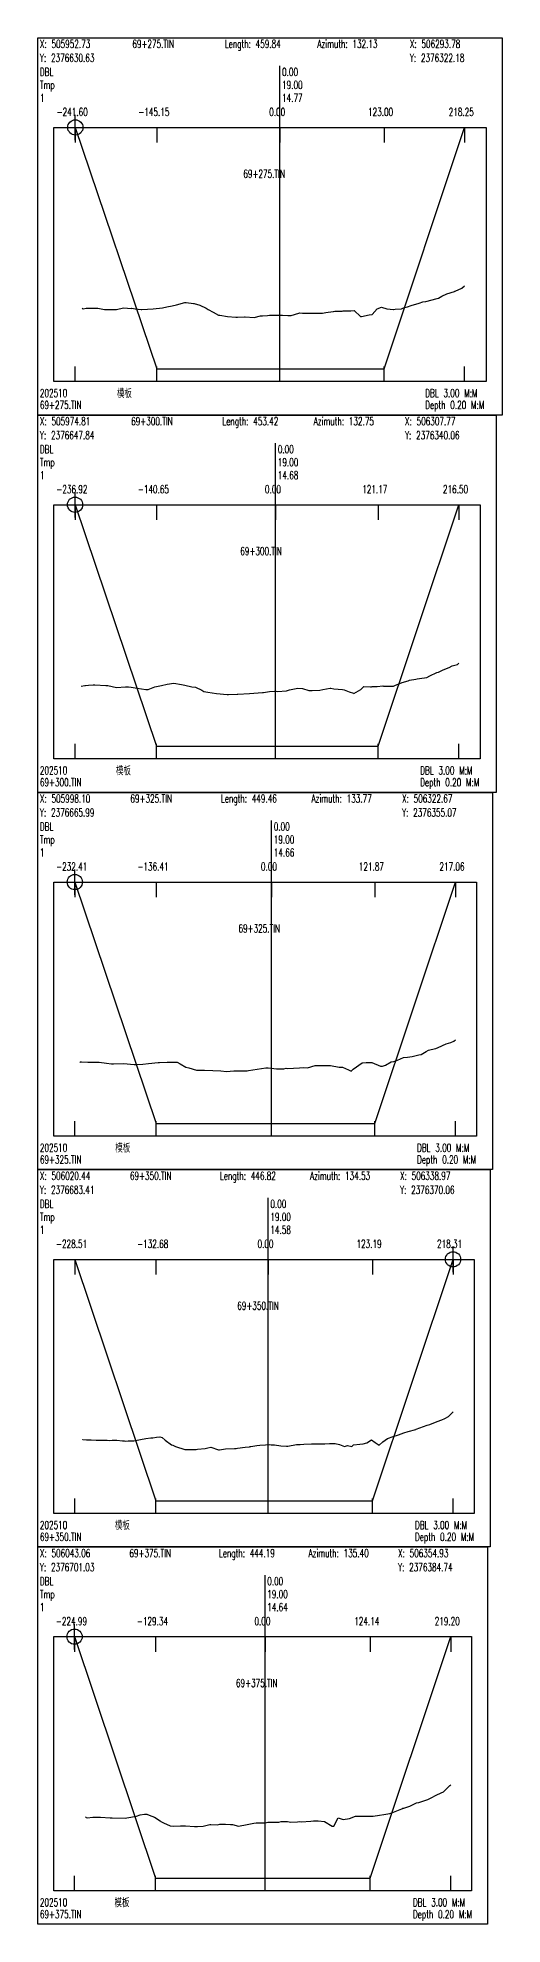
# Model space of a CAD drawing. Extents: x 1 to 194, y -24202 to 0.
# Drawn here: x 1 to 184, y -9799 to -9057 of the extents above; entities that cross this region are included whole.
import ezdxf

# ---------------------------------------------------------------- set-up
doc = ezdxf.new("R2010")
doc.units = 0
doc.header["$MEASUREMENT"] = 0
doc.layers.add('LABELS', color=7, linetype='Continuous')
doc.layers.add('XSECTION', color=7, linetype='Continuous')
doc.styles.get("Standard").update_dxf_attribs({"font": 'txt.shx'})

msp = doc.modelspace()

# ---------------------------------------------------------------- linework, layer by layer
at = {"color": 1}
for p, q in [((10.81, -9092.33), (20.81, -9092.33)), ((10.81, -9092.33), (20.81, -9092.33)), ((15.81, -9097.33), (15.81, -9087.33)), ((15.81, -9097.33), (15.81, -9087.33)), ((10.69, -9240.81), (20.69, -9240.81)), ((10.69, -9240.81), (20.69, -9240.81)), ((15.69, -9245.81), (15.69, -9235.81)), ((15.69, -9245.81), (15.69, -9235.81)), ((10.62, -9389.29), (20.62, -9389.29)), ((10.62, -9389.29), (20.62, -9389.29)), ((15.62, -9394.29), (15.62, -9384.29)), ((15.62, -9394.29), (15.62, -9384.29)), ((159.51, -9537.76), (169.51, -9537.76)), ((159.51, -9537.76), (169.51, -9537.76)), ((164.51, -9542.76), (164.51, -9532.76)), ((164.51, -9542.76), (164.51, -9532.76)), ((10.52, -9686.24), (20.52, -9686.24)), ((10.52, -9686.24), (20.52, -9686.24)), ((15.52, -9691.24), (15.52, -9681.24)), ((15.52, -9691.24), (15.52, -9681.24))]:
    msp.add_line(p, q, dxfattribs=at)
for centre in [(15.81, -9092.33), (15.81, -9092.33), (15.69, -9240.81), (15.69, -9240.81), (15.62, -9389.29), (15.62, -9389.29), (164.51, -9537.76), (164.51, -9537.76), (15.52, -9686.24), (15.52, -9686.24)]:
    msp.add_circle(centre, 3, dxfattribs=at)
at = {"layer": 'XSECTION', "color": 0, "linetype": 'Continuous'}
for points in [[(1, -9057.05), (183.91, -9057.05), (183.91, -9205.51), (1, -9205.51), (1, -9057.05)], [(96.34, -9192.33), (96.34, -9068.1)], [(96.34, -9192.33), (96.34, -9068.1)], [(7.3, -9092.33), (177.61, -9092.33), (177.61, -9192.33), (7.3, -9192.33), (7.3, -9092.33)], [(15.81, -9092.33), (15.81, -9098.27)], [(15.81, -9092.33), (47.96, -9187.33)], [(15.81, -9092.33), (47.96, -9187.33)], [(47.96, -9092.33), (47.96, -9098.27)], [(96.34, -9092.33), (96.34, -9098.27)], [(137.34, -9092.33), (137.34, -9098.27)], [(137.34, -9187.33), (169.09, -9092.33)], [(137.34, -9187.33), (169.09, -9092.33)], [(169.09, -9092.33), (169.09, -9098.27)], [(15.81, -9192.33), (15.81, -9186.4)], [(47.96, -9192.33), (47.96, -9186.4)], [(47.96, -9187.33), (96.34, -9187.33)], [(47.96, -9187.33), (47.96, -9187.33)], [(47.96, -9187.33), (96.34, -9187.33)], [(96.34, -9192.33), (96.34, -9186.4)], [(96.34, -9187.33), (137.34, -9187.33)], [(96.34, -9187.33), (137.34, -9187.33)], [(137.34, -9192.33), (137.34, -9186.4)], [(137.34, -9187.33), (137.34, -9187.33)], [(169.09, -9192.33), (169.09, -9186.4)], [(1, -9205.52), (181.53, -9205.52), (181.53, -9353.99), (1, -9353.99), (1, -9205.52)], [(94.67, -9340.81), (94.67, -9216.58)], [(94.67, -9340.81), (94.67, -9216.58)], [(7.3, -9240.81), (175.23, -9240.81), (175.23, -9340.81), (7.3, -9340.81), (7.3, -9240.81)], [(15.69, -9240.81), (15.69, -9246.75)], [(15.69, -9240.81), (47.78, -9335.81)], [(15.69, -9240.81), (47.78, -9335.81)], [(47.78, -9240.81), (47.78, -9246.75)], [(94.67, -9240.81), (94.67, -9246.75)], [(135.06, -9240.81), (135.06, -9246.75)], [(135.06, -9335.81), (166.83, -9240.81)], [(135.06, -9335.81), (166.83, -9240.81)], [(166.83, -9240.81), (166.83, -9246.75)], [(15.69, -9340.81), (15.69, -9334.87)], [(47.78, -9340.81), (47.78, -9334.87)], [(47.78, -9335.81), (94.67, -9335.81)], [(47.78, -9335.81), (47.78, -9335.81)], [(47.78, -9335.81), (94.67, -9335.81)], [(94.67, -9340.81), (94.67, -9334.87)], [(94.67, -9335.81), (135.06, -9335.81)], [(94.67, -9335.81), (135.06, -9335.81)], [(135.06, -9340.81), (135.06, -9334.87)], [(135.06, -9335.81), (135.06, -9335.81)], [(166.83, -9340.81), (166.83, -9334.87)], [(1, -9354), (180.06, -9354), (180.06, -9502.46), (1, -9502.46), (1, -9354)], [(93.09, -9489.29), (93.09, -9365.05)], [(93.09, -9489.29), (93.09, -9365.05)], [(7.3, -9389.29), (173.77, -9389.29), (173.77, -9489.29), (7.3, -9489.29), (7.3, -9389.29)], [(15.62, -9389.29), (15.62, -9395.22)], [(15.62, -9389.29), (47.62, -9484.29)], [(15.62, -9389.29), (47.62, -9484.29)], [(47.62, -9389.29), (47.62, -9395.22)], [(93.09, -9389.29), (93.09, -9395.22)], [(133.71, -9389.29), (133.71, -9395.22)], [(133.71, -9484.29), (165.44, -9389.29)], [(133.71, -9484.29), (165.44, -9389.29)], [(165.44, -9389.29), (165.44, -9395.22)], [(15.62, -9489.29), (15.62, -9483.35)], [(47.62, -9489.29), (47.62, -9483.35)], [(47.62, -9484.29), (93.09, -9484.29)], [(47.62, -9484.29), (47.62, -9484.29)], [(47.62, -9484.29), (93.09, -9484.29)], [(93.09, -9489.29), (93.09, -9483.35)], [(93.09, -9484.29), (133.71, -9484.29)], [(93.09, -9484.29), (133.71, -9484.29)], [(133.71, -9489.29), (133.71, -9483.35)], [(133.71, -9484.29), (133.71, -9484.29)], [(165.44, -9489.29), (165.44, -9483.35)], [(1, -9502.47), (179.08, -9502.47), (179.08, -9650.94), (1, -9650.94), (1, -9502.47)], [(91.74, -9637.76), (91.74, -9513.53)], [(91.74, -9637.76), (91.74, -9513.53)], [(7.3, -9537.76), (172.78, -9537.76), (172.78, -9637.76), (7.3, -9637.76), (7.3, -9537.76)], [(15.57, -9537.76), (15.57, -9543.7)], [(15.57, -9537.76), (47.51, -9632.76)], [(15.57, -9537.76), (47.51, -9632.76)], [(47.51, -9537.76), (47.51, -9543.7)], [(91.74, -9537.76), (91.74, -9543.7)], [(132.8, -9537.76), (132.8, -9543.7)], [(132.8, -9632.76), (164.51, -9537.76)], [(132.8, -9632.76), (164.51, -9537.76)], [(164.51, -9537.76), (164.51, -9543.7)], [(15.57, -9637.76), (15.57, -9631.82)], [(47.51, -9637.76), (47.51, -9631.82)], [(47.51, -9632.76), (91.74, -9632.76)], [(47.51, -9632.76), (47.51, -9632.76)], [(47.51, -9632.76), (91.74, -9632.76)], [(91.74, -9637.76), (91.74, -9631.82)], [(91.74, -9632.76), (132.8, -9632.76)], [(91.74, -9632.76), (132.8, -9632.76)], [(132.8, -9637.76), (132.8, -9631.82)], [(132.8, -9632.76), (132.8, -9632.76)], [(164.51, -9637.76), (164.51, -9631.82)], [(1, -9650.95), (178.11, -9650.95), (178.11, -9799.42), (1, -9799.42), (1, -9650.95)], [(90.52, -9786.24), (90.52, -9662)], [(90.52, -9786.24), (90.52, -9662)], [(7.3, -9686.24), (171.81, -9686.24), (171.81, -9786.24), (7.3, -9786.24), (7.3, -9686.24)], [(15.52, -9686.24), (15.52, -9692.18)], [(15.52, -9686.24), (47.4, -9781.24)], [(15.52, -9686.24), (47.4, -9781.24)], [(47.4, -9686.24), (47.4, -9692.18)], [(90.52, -9686.24), (90.52, -9692.18)], [(131.9, -9686.24), (131.9, -9692.18)], [(131.9, -9781.24), (163.59, -9686.24)], [(131.9, -9781.24), (163.59, -9686.24)], [(163.59, -9686.24), (163.59, -9692.18)], [(15.52, -9786.24), (15.52, -9780.3)], [(47.4, -9786.24), (47.4, -9780.3)], [(47.4, -9781.24), (90.52, -9781.24)], [(47.4, -9781.24), (47.4, -9781.24)], [(47.4, -9781.24), (90.52, -9781.24)], [(90.52, -9786.24), (90.52, -9780.3)], [(90.52, -9781.24), (131.9, -9781.24)], [(90.52, -9781.24), (131.9, -9781.24)], [(131.9, -9786.24), (131.9, -9780.3)], [(131.9, -9781.24), (131.9, -9781.24)], [(163.59, -9786.24), (163.59, -9780.3)]]:
    msp.add_lwpolyline(points, dxfattribs=at)
at = {"layer": 'XSECTION', "color": 1, "linetype": 'Continuous'}
for points in [[(18.52, -9163.48), (18.92, -9163.73), (20.1, -9163.53), (20.11, -9163.53), (20.14, -9163.53), (24.65, -9163.53), (26.64, -9163.88), (27.23, -9163.98), (27.59, -9163.98), (28.9, -9164.03), (31.66, -9164.03), (32.06, -9164.03), (34.79, -9163.38), (37.89, -9163.58), (38.12, -9163.53), (39.33, -9163.68), (41.73, -9163.98), (41.98, -9163.93), (46.39, -9163.73), (46.43, -9163.73), (46.52, -9163.73), (50.17, -9163.38), (51.83, -9162.98), (53.9, -9162.53), (55.69, -9162.13), (58.88, -9161.23), (59.47, -9161.18), (62.27, -9161.58), (62.61, -9161.68), (64.8, -9162.33), (67.32, -9163.48), (68.17, -9164.03), (70.04, -9164.98), (72.15, -9166.18), (72.65, -9166.28), (75.68, -9166.68), (78.95, -9166.98), (79.07, -9166.98), (79.11, -9166.98), (79.63, -9166.98), (82.39, -9166.88), (82.64, -9166.93), (86.24, -9167.13), (88.73, -9166.53), (89.46, -9166.48), (91.47, -9166.33), (92.29, -9166.28), (92.6, -9166.23), (93.38, -9166.23), (96.59, -9166.18), (97.42, -9166.18), (99.52, -9166.38), (100.82, -9166.33), (103.81, -9165.38), (104.14, -9165.33), (105.19, -9165.38), (107.91, -9165.48), (108.9, -9165.38), (111.21, -9165.38), (113.17, -9165.38), (114.49, -9165.18), (117.34, -9164.73), (117.45, -9164.73), (118.01, -9164.68), (120.9, -9164.58), (121.2, -9164.53), (124.29, -9164.53), (125.54, -9164.43), (128.09, -9166.73), (128.47, -9166.68), (131.45, -9166.08), (132.72, -9165.93), (134.69, -9163.78), (136.33, -9163.13), (138.41, -9163.73), (141.12, -9163.93), (141.25, -9163.93), (141.7, -9163.88), (144.28, -9163.73), (145.01, -9163.33), (146.54, -9162.93), (148.08, -9162.43), (151.24, -9161.53), (152.64, -9161.03), (153.76, -9160.78), (158.24, -9159.63), (158.73, -9159.58), (160.09, -9158.78), (162.11, -9157.88), (165.07, -9156.93), (165.25, -9156.83), (165.42, -9156.78), (167.96, -9155.58), (169.09, -9154.63)], [(18.06, -9312.16), (19.56, -9311.96), (19.79, -9311.91), (21.05, -9311.81), (22.89, -9311.71), (23.45, -9311.66), (27.85, -9311.96), (28.38, -9312.01), (28.47, -9312.01), (28.57, -9312.01), (32, -9312.71), (35.6, -9312.51), (36.76, -9312.41), (37.77, -9312.56), (40.19, -9313.01), (43.6, -9313.56), (44.04, -9313.56), (44.46, -9313.46), (47.12, -9312.51), (49.78, -9311.91), (52.03, -9311.41), (54.59, -9311.01), (57.67, -9311.61), (58.87, -9311.76), (61.67, -9312.46), (63.08, -9312.61), (65.66, -9313.81), (66.41, -9314.31), (68, -9314.61), (71.34, -9315.06), (75.65, -9315.51), (75.95, -9315.51), (76.14, -9315.51), (79.47, -9315.41), (79.76, -9315.41), (84.35, -9315.16), (89.54, -9314.71), (89.72, -9314.71), (89.92, -9314.71), (92.22, -9314.26), (94.28, -9314.21), (94.84, -9314.21), (95.41, -9314.26), (98.91, -9314.01), (100.07, -9313.71), (103.4, -9312.96), (105.27, -9313.11), (107.79, -9313.91), (108.99, -9313.91), (112.04, -9313.76), (113.31, -9313.46), (116.16, -9313.06), (116.25, -9313.06), (116.35, -9313.06), (117.54, -9313.21), (121.02, -9313.56), (121.59, -9313.61), (123.68, -9314.46), (125.29, -9314.96), (125.48, -9315.06), (128.22, -9313.56), (129.34, -9312.31), (132.08, -9312.41), (132.44, -9312.51), (132.69, -9312.36), (134.7, -9312.31), (136.84, -9312.11), (137.08, -9312.21), (137.33, -9312.21), (141.11, -9312.21), (141.6, -9311.96), (144.53, -9310.81), (146.9, -9310.06), (147.38, -9309.91), (149.91, -9309.46), (150.35, -9309.36), (151.33, -9309.21), (154.17, -9308.86), (155.37, -9308.16), (158.12, -9306.86), (158.73, -9306.66), (160.58, -9305.81), (162.93, -9304.81), (164.23, -9304.26), (166.3, -9303.71), (166.83, -9303.16)], [(17.61, -9460.34), (17.66, -9460.19), (17.88, -9460.09), (18.29, -9460.04), (20.7, -9460.19), (20.97, -9460.19), (22.51, -9460.14), (24.49, -9460.14), (25.14, -9460.19), (28.05, -9460.59), (30.07, -9460.84), (30.89, -9460.89), (34.86, -9460.64), (34.86, -9460.64), (34.87, -9460.64), (37.51, -9460.99), (38.98, -9461.04), (39.64, -9461.09), (42.34, -9460.94), (44.68, -9460.64), (48.4, -9460.34), (48.61, -9460.34), (48.69, -9460.34), (48.9, -9460.34), (51.94, -9460.19), (52.96, -9460.14), (54.58, -9460.19), (55.86, -9460.19), (57.07, -9460.84), (59.32, -9462.09), (60.48, -9462.34), (63.5, -9463.29), (66.71, -9463.29), (69.98, -9463.49), (73.14, -9463.64), (75.31, -9463.79), (78.24, -9463.59), (78.41, -9463.59), (78.57, -9463.59), (82.61, -9463.54), (83.44, -9463.59), (84.01, -9463.49), (87.46, -9462.94), (90.82, -9462.34), (91.22, -9462.34), (91.76, -9462.39), (95, -9462.84), (97.9, -9462.74), (98.79, -9462.59), (99.34, -9462.64), (104.03, -9462.39), (105.8, -9462.24), (107.28, -9462.34), (110.28, -9461.54), (111.18, -9461.49), (111.71, -9461.44), (115.75, -9461.49), (115.98, -9461.49), (116.24, -9461.49), (119.74, -9462.19), (120.98, -9462.19), (123.4, -9463.24), (124.37, -9463.74), (125.21, -9462.99), (128.74, -9460.44), (130.26, -9460.34), (132.61, -9460.29), (135.96, -9461.74), (136.7, -9461.69), (137.91, -9461.34), (140.1, -9460.09), (141.22, -9459.94), (142.7, -9459.34), (145.01, -9458.29), (146.56, -9458.14), (148.37, -9457.89), (151, -9457.29), (151.97, -9457.19), (153.99, -9455.94), (154.92, -9455.39), (155.85, -9455.24), (157.75, -9454.74), (158.7, -9454.39), (161.83, -9452.94), (163.66, -9452.39), (164.89, -9451.89), (165.44, -9451.39)], [(18.66, -9608.81), (18.71, -9608.66), (20.19, -9608.76), (22.02, -9608.81), (24.06, -9608.91), (25.92, -9608.91), (27.19, -9608.96), (28.32, -9608.96), (29.44, -9609.06), (30.34, -9608.96), (32.21, -9608.96), (34.42, -9609.21), (35.01, -9609.21), (35.45, -9609.26), (36.6, -9609.21), (38.82, -9609.21), (39.56, -9609.11), (41.5, -9608.71), (43.51, -9608.26), (45.49, -9608.01), (46.31, -9608.01), (47.77, -9607.71), (49.05, -9607.61), (49.96, -9607.91), (51.23, -9608.86), (53.62, -9610.71), (54.26, -9610.86), (55.25, -9611.46), (58.96, -9612.61), (60.05, -9612.56), (63.35, -9612.56), (63.87, -9612.51), (66.94, -9612.21), (68.04, -9611.91), (69.19, -9611.66), (72.13, -9612.76), (72.53, -9612.76), (74.94, -9612.36), (78.43, -9612.21), (79.19, -9612.16), (79.65, -9612.06), (82.65, -9611.71), (84.42, -9611.51), (84.69, -9611.46), (84.92, -9611.46), (87.3, -9611.06), (88.49, -9610.91), (90.73, -9610.71), (92.32, -9610.61), (92.89, -9610.71), (94.26, -9610.81), (96.77, -9611.11), (98.95, -9611.31), (99.2, -9611.31), (99.49, -9611.26), (102.94, -9610.56), (104.27, -9610.66), (105.81, -9610.51), (108.75, -9610.36), (110.85, -9610.36), (111.32, -9610.36), (114.06, -9610.31), (115.9, -9610.26), (118.1, -9610.26), (118.14, -9610.26), (119.8, -9610.56), (121.8, -9611.36), (123.02, -9610.96), (124.62, -9611.36), (125.39, -9610.76), (127.82, -9610.51), (129.09, -9610.41), (130.56, -9609.96), (132.43, -9608.81), (133.85, -9609.81), (135.38, -9610.86), (136.93, -9609.56), (138.66, -9608.26), (140.93, -9607.41), (143.03, -9606.86), (145.11, -9606.06), (146.8, -9605.46), (149.84, -9604.66), (149.86, -9604.66), (149.97, -9604.61), (154.33, -9603.06), (155.4, -9602.71), (158.32, -9601.61), (160.11, -9600.96), (161.3, -9600.41), (162.79, -9599.66), (163.7, -9598.71), (164.51, -9597.76)], [(19.77, -9757.14), (20.14, -9757.39), (20.43, -9757.49), (22.72, -9757.24), (23.78, -9757.24), (25.72, -9757.24), (29.49, -9757.54), (29.6, -9757.54), (29.74, -9757.54), (30.27, -9757.54), (35.38, -9757.64), (36.05, -9757.59), (39.87, -9756.84), (41.32, -9756.39), (43.07, -9756.04), (43.96, -9756.09), (44.89, -9756.44), (46.94, -9757.24), (49.17, -9758.74), (49.47, -9758.99), (49.79, -9759.14), (50.51, -9759.49), (53.12, -9760.64), (54.3, -9760.79), (57.26, -9760.69), (59.2, -9760.69), (62.76, -9760.89), (63, -9760.94), (63.94, -9760.89), (66.12, -9760.84), (68.76, -9760.19), (69.17, -9760.19), (71.82, -9760.34), (72.7, -9760.04), (74.93, -9760.09), (76.85, -9760.14), (77.63, -9760.14), (80.08, -9760.79), (80.71, -9760.69), (82.83, -9760.29), (86.06, -9759.59), (87.03, -9759.54), (90.61, -9759.44), (91.66, -9759.19), (93.63, -9759.19), (95.94, -9759.24), (96.85, -9759.04), (99.35, -9759.04), (100.66, -9759.19), (103.23, -9759.09), (104.19, -9759.04), (104.67, -9759.09), (108.48, -9758.79), (109.59, -9758.69), (111.44, -9758.74), (113.89, -9758.99), (116.95, -9760.84), (117.64, -9760.79), (119.31, -9757.59), (121.2, -9758.19), (123.76, -9757.74), (126.11, -9756.84), (127.2, -9756.94), (129.08, -9756.94), (130.86, -9756.84), (133.08, -9756.84), (133.84, -9756.79), (134.74, -9756.64), (138.01, -9756.04), (139.61, -9755.79), (141.14, -9755.34), (144.39, -9753.94), (144.8, -9753.74), (145.08, -9753.69), (147.55, -9752.94), (150.18, -9751.69), (151.03, -9751.44), (153.02, -9750.79), (154.6, -9750.29), (155.9, -9749.69), (157.94, -9748.64), (159.88, -9747.69), (160.74, -9747.34), (163.3, -9744.79), (163.59, -9744.49)]]:
    msp.add_lwpolyline(points, dxfattribs=at)

# ---------------------------------------------------------------- texts
at = {"layer": 'LABELS', "color": 0, "width": 0.666667}
for s, height, p in [('Y: 2376630.63', 3.1482, (1.85, -9066.57)), ('X: 505952.73', 3.1482, (1.85, -9061.05)), ('69+275.TIN', 3.148, (38.26, -9061.05)), ('Length: 459.84', 3.1482, (74.67, -9061.05)), ('Azimuth: 132.13', 3.1482, (111.08, -9061.05)), ('Y: 2376322.18', 3.1482, (147.5, -9066.57)), ('X: 506293.78', 3.1482, (147.5, -9061.05)), ('DBL', 3.148, (1.85, -9072.1)), ('0.00', 3.148, (97.2, -9072.1)), ('0.00', 3.148, (97.2, -9072.1)), ('Tmp', 3.148, (1.85, -9077.2)), ('19.00', 3.148, (97.2, -9077.2)), ('19.00', 3.148, (97.2, -9077.2)), ('-241.60', 3.148, (8.47, -9087.83)), ('-145.15', 3.148, (40.62, -9087.83)), ('0.00', 3.148, (92.15, -9087.83)), ('123.00', 3.148, (131.05, -9087.83)), ('218.25', 3.148, (162.8, -9087.83)), ('69+275.TIN', 3.148, (81.96, -9112.15)), ('模板', 3.148, (32.19, -9198.46)), ('DBL 3.00 M:M', 3.1482, (153.56, -9198.46)), ('69+275.TIN', 3.148, (1.85, -9203.13)), ('Depth 0.20 M:M', 3.1482, (153.56, -9203.13)), ('Y: 2376647.84', 3.1482, (1.85, -9215.05)), ('X: 505974.81', 3.1482, (1.85, -9209.52)), ('69+300.TIN', 3.148, (37.78, -9209.52)), ('Length: 453.42', 3.1482, (73.72, -9209.52)), ('Azimuth: 132.75', 3.1482, (109.65, -9209.52)), ('Y: 2376340.06', 3.1482, (145.59, -9215.05)), ('X: 506307.77', 3.1482, (145.59, -9209.52)), ('DBL', 3.148, (1.85, -9220.57)), ('0.00', 3.148, (95.52, -9220.57)), ('0.00', 3.148, (95.52, -9220.57)), ('Tmp', 3.148, (1.85, -9225.68)), ('19.00', 3.148, (95.52, -9225.68)), ('19.00', 3.148, (95.52, -9225.68)), ('-236.92', 3.148, (8.35, -9236.31)), ('-140.65', 3.148, (40.44, -9236.31)), ('0.00', 3.148, (90.47, -9236.31)), ('121.17', 3.148, (128.76, -9236.31)), ('216.50', 3.148, (160.54, -9236.31)), ('69+300.TIN', 3.148, (80.77, -9260.62)), ('模板', 3.148, (31.8, -9346.93)), ('DBL 3.00 M:M', 3.1482, (151.58, -9346.93)), ('69+300.TIN', 3.148, (1.85, -9351.61)), ('Depth 0.20 M:M', 3.1482, (151.58, -9351.61)), ('Y: 2376665.99', 3.1482, (1.85, -9363.52)), ('X: 505998.10', 3.1482, (1.85, -9358)), ('69+325.TIN', 3.148, (37.49, -9358)), ('Length: 449.46', 3.1482, (73.14, -9358)), ('Azimuth: 133.77', 3.1482, (108.78, -9358)), ('Y: 2376355.07', 3.1482, (144.42, -9363.52)), ('X: 506322.67', 3.1482, (144.42, -9358)), ('DBL', 3.148, (1.85, -9369.05)), ('0.00', 3.148, (93.94, -9369.05)), ('0.00', 3.148, (93.94, -9369.05)), ('Tmp', 3.148, (1.85, -9374.15)), ('19.00', 3.148, (93.94, -9374.15)), ('19.00', 3.148, (93.94, -9374.15)), ('-232.41', 3.148, (8.27, -9384.78)), ('-136.41', 3.148, (40.27, -9384.78)), ('0.00', 3.148, (88.89, -9384.78)), ('121.87', 3.148, (127.42, -9384.78)), ('217.06', 3.148, (159.15, -9384.78)), ('69+325.TIN', 3.148, (80.04, -9409.1)), ('模板', 3.148, (31.55, -9495.41)), ('DBL 3.00 M:M', 3.1482, (150.36, -9495.41)), ('69+325.TIN', 3.148, (1.85, -9500.09)), ('Depth 0.20 M:M', 3.1482, (150.36, -9500.09)), ('Y: 2376683.41', 3.1482, (1.85, -9512)), ('X: 506020.44', 3.1482, (1.85, -9506.47)), ('69+350.TIN', 3.148, (37.3, -9506.47)), ('Length: 446.82', 3.1482, (72.74, -9506.47)), ('Azimuth: 134.53', 3.1482, (108.19, -9506.47)), ('Y: 2376370.06', 3.1482, (143.63, -9512)), ('X: 506338.97', 3.1482, (143.63, -9506.47)), ('DBL', 3.148, (1.85, -9517.53)), ('0.00', 3.148, (92.59, -9517.53)), ('0.00', 3.148, (92.59, -9517.53)), ('Tmp', 3.148, (1.85, -9522.63)), ('19.00', 3.148, (92.59, -9522.63)), ('19.00', 3.148, (92.59, -9522.63)), ('-228.51', 3.148, (8.22, -9533.26)), ('-132.68', 3.148, (40.17, -9533.26)), ('0.00', 3.148, (87.54, -9533.26)), ('123.19', 3.148, (126.51, -9533.26)), ('218.31', 3.148, (158.21, -9533.26)), ('69+350.TIN', 3.148, (79.55, -9557.58)), ('模板', 3.148, (31.39, -9643.89)), ('DBL 3.00 M:M', 3.1482, (149.54, -9643.89)), ('69+350.TIN', 3.148, (1.85, -9648.56)), ('Depth 0.20 M:M', 3.1482, (149.54, -9648.56)), ('Y: 2376701.03', 3.1482, (1.85, -9660.48)), ('X: 506043.06', 3.1482, (1.85, -9654.95)), ('69+375.TIN', 3.148, (37.1, -9654.95)), ('Length: 444.19', 3.1482, (72.35, -9654.95)), ('Azimuth: 135.40', 3.1482, (107.6, -9654.95)), ('Y: 2376384.74', 3.1482, (142.85, -9660.48)), ('X: 506354.93', 3.1482, (142.85, -9654.95)), ('DBL', 3.148, (1.85, -9666)), ('0.00', 3.148, (91.37, -9666)), ('0.00', 3.148, (91.37, -9666)), ('Tmp', 3.148, (1.85, -9671.1)), ('19.00', 3.148, (91.37, -9671.1)), ('19.00', 3.148, (91.37, -9671.1)), ('-224.99', 3.148, (8.18, -9681.73)), ('-129.34', 3.148, (40.06, -9681.73)), ('0.00', 3.148, (86.32, -9681.73)), ('124.14', 3.148, (125.6, -9681.73)), ('219.20', 3.148, (157.29, -9681.73)), ('69+375.TIN', 3.148, (79.06, -9706.05)), ('模板', 3.148, (31.23, -9792.36)), ('DBL 3.00 M:M', 3.1482, (148.73, -9792.36)), ('69+375.TIN', 3.148, (1.85, -9797.04)), ('Depth 0.20 M:M', 3.1482, (148.73, -9797.04))]:
    msp.add_text(s, height=height, dxfattribs=at).set_placement(p)
at = {"layer": 'LABELS', "color": 1, "width": 0.666667}
for s, height, p in [('1', 3.15, (1.85, -9082.3)), ('14.77', 3.148, (97.2, -9082.3)), ('14.77', 3.148, (97.2, -9082.3)), ('202510', 3.148, (1.85, -9198.46)), ('1', 3.15, (1.85, -9230.78)), ('14.68', 3.148, (95.52, -9230.78)), ('14.68', 3.148, (95.52, -9230.78)), ('202510', 3.148, (1.85, -9346.93)), ('1', 3.15, (1.85, -9379.25)), ('14.66', 3.148, (93.94, -9379.25)), ('14.66', 3.148, (93.94, -9379.25)), ('202510', 3.148, (1.85, -9495.41)), ('1', 3.15, (1.85, -9527.73)), ('14.58', 3.148, (92.59, -9527.73)), ('14.58', 3.148, (92.59, -9527.73)), ('202510', 3.148, (1.85, -9643.89)), ('1', 3.15, (1.85, -9676.2)), ('14.64', 3.148, (91.37, -9676.2)), ('14.64', 3.148, (91.37, -9676.2)), ('202510', 3.148, (1.85, -9792.36))]:
    msp.add_text(s, height=height, dxfattribs=at).set_placement(p)

doc.saveas('drawing.dxf')
